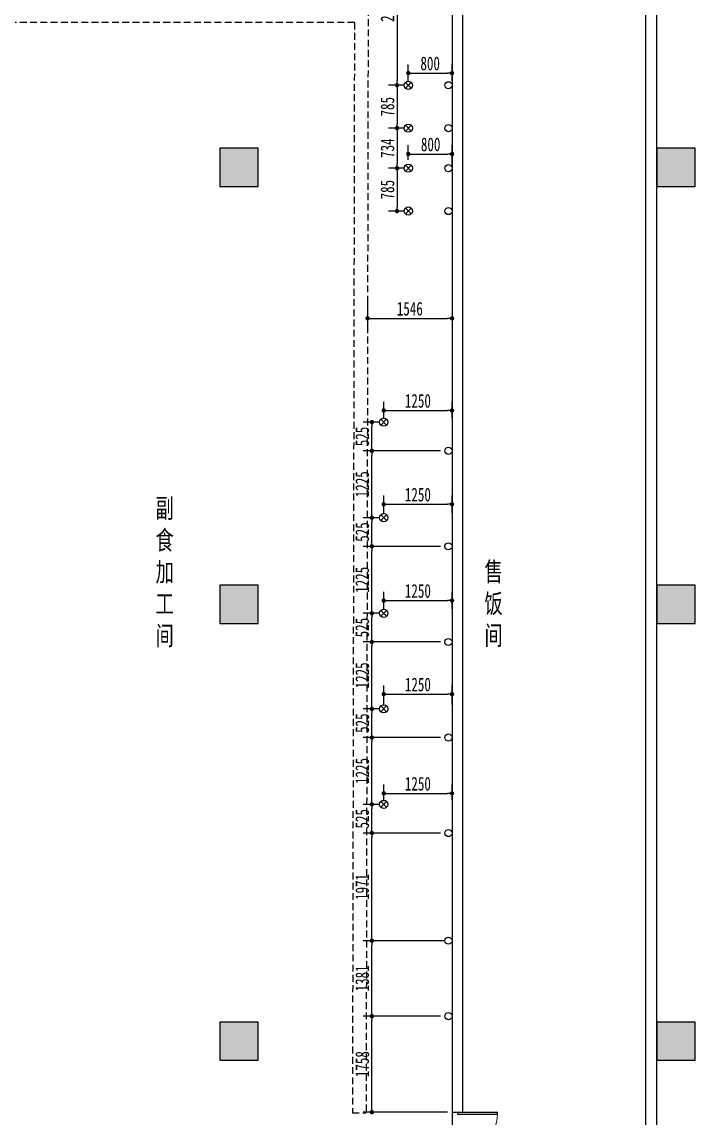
# Model space of a CAD drawing. Header units: inches. Extents: x -584 to 1446124, y -108140 to 99637.
# Drawn here: x 1343459 to 1355784, y -52084 to -32013 of the extents above; entities that cross this region are included whole.
import ezdxf

# ---------------------------------------------------------------- set-up
doc = ezdxf.new("R2010")
doc.units = ezdxf.units.IN
doc.header["$MEASUREMENT"] = 0
doc.linetypes.add('HIDDEN', pattern=[0.375, 0.25, -0.125])
for name, color, linetype in [('COLUMN', 6, 'Continuous'), ('WALL', 7, 'Continuous'), ('WINDOW', 3, 'Continuous'), ('供排水', 4, 'Continuous'), ('电位', 1, 'Continuous')]:
    doc.layers.add(name, color=color, linetype=linetype)
doc.styles.get("Standard").update_dxf_attribs({"font": '', "width": 0.7, "height": 250})
doc.styles.get('Standard').set_extended_font_data('NSimSun')
doc.dimstyles.new('电路', dxfattribs={"dimscale": 80, "dimtxt": 2.5, "dimasz": 1, "dimexe": 2, "dimexo": 1, "dimtad": 1, "dimdec": 0, "dimtxsty": 'Standard', "dimblk": 'DOT', "dimcen": 1, "dimclrd": 6, "dimclre": 6, "dimclrt": 6, "dimadec": 0, "dimazin": 0, "dimtfac": 1, "dimtdec": 0, "dimtmove": 0, "dimatfit": 3, "dimfxl": 0, "dimarcsym": 0})

# ---------------------------------------------------------------- blocks, each defined once
blk = doc.blocks.new('_FZH')
at = {"layer": 'WALL'}
blk.add_lwpolyline([(-0.5, -0.5), (0.5, -0.5), (0.5, 0.5), (-0.5, 0.5)], close=True, dxfattribs=at)
blk.add_solid([(-0.5, -0.5), (0.5, -0.5), (-0.5, 0.5), (0.5, 0.5)], dxfattribs=at)
blk = doc.blocks.new('$DorLib2D$00000002')
for p, q in [((-0.5, 0), (-0.5, 0.4875)), ((-0.475, 0.4875), (-0.5, 0.4875)), ((-0.475, 0), (-0.475, 0.4875)), ((0.475, 0), (0.475, 0.4875)), ((0.475, 0.4875), (0.5, 0.4875)), ((0.5, 0), (0.5, 0.4875)), ((-0.5, 0), (-0.475, 0)), ((0.5, 0), (0.475, 0))]:
    blk.add_line(p, q)
at = {"lineweight": 13}
for centre, start, end in [((-0.4875, 0), 0, 88.53072), ((0.4875, 0), 91.46928, 180)]:
    blk.add_arc(centre, 0.4875, start, end, dxfattribs=at)
blk = doc.blocks.new('A$C561D5FAB')
at = {"layer": '供排水', "color": 14}
for p, q in [((128, 22), (22, 128)), ((128, 128), (22, 22))]:
    blk.add_line(p, q, dxfattribs=at)
at = {"layer": '供排水'}
blk.add_circle((75, 75), 75, dxfattribs=at)
blk = doc.blocks.new('_DOT')
at = {"color": 0, "linetype": 'ByBlock'}
blk.add_line((-0.5, 0), (-1, 0), dxfattribs=at)
at = {"color": 0, "linetype": 'ByBlock', "const_width": 0.5}
blk.add_lwpolyline([(-0.25, 0, 1), (0.25, 0, 1)], format="xyb", close=True, dxfattribs=at)
blk = doc.blocks.new('*D614')
at = {"layer": 'Defpoints', "color": 0, "transparency": 16777216}
for p in [(1349866, -50218), (1351204, -50218), (1351334, -51976)]:
    blk.add_point(p, dxfattribs=at)
at = {"layer": '电位', "color": 6, "lineweight": -2, "transparency": 16777216}
for p, q in [((1351124, -50218), (1349706, -50218)), ((1349866, -51896), (1349866, -50298)), ((1351254, -51976), (1349706, -51976))]:
    blk.add_line(p, q, dxfattribs=at)
at = {"layer": '电位', "color": 6, "lineweight": -2, "transparency": 16777216, "xscale": 80, "yscale": 80, "zscale": 80}
for p, rotation in [((1349866, -50218), 90), ((1349866, -51976), 270)]:
    blk.add_blockref('_DOT', p, dxfattribs=dict(at, rotation=rotation))
at = {"layer": '电位', "color": 6, "transparency": 16777216, "insert": (1349691, -51097), "char_height": 250, "attachment_point": 5, "rotation": 90}
blk.add_mtext('1758', dxfattribs=at)
blk = doc.blocks.new('*D615')
at = {"layer": 'Defpoints', "color": 0, "transparency": 16777216}
for p in [(1349866, -48837), (1351204, -48837), (1351204, -50218)]:
    blk.add_point(p, dxfattribs=at)
at = {"layer": '电位', "color": 6, "lineweight": -2, "transparency": 16777216}
for p, q in [((1351124, -48837), (1349706, -48837)), ((1349866, -50138), (1349866, -48917)), ((1351124, -50218), (1349706, -50218))]:
    blk.add_line(p, q, dxfattribs=at)
at = {"layer": '电位', "color": 6, "lineweight": -2, "transparency": 16777216, "xscale": 80, "yscale": 80, "zscale": 80}
for p, rotation in [((1349866, -48837), 90), ((1349866, -50218), 270)]:
    blk.add_blockref('_DOT', p, dxfattribs=dict(at, rotation=rotation))
at = {"layer": '电位', "color": 6, "transparency": 16777216, "insert": (1349691, -49527), "char_height": 250, "attachment_point": 5, "rotation": 90}
blk.add_mtext('1381', dxfattribs=at)
blk = doc.blocks.new('*D616')
at = {"layer": 'Defpoints', "color": 0, "transparency": 16777216}
for p in [(1349866, -46866), (1351204, -46866), (1351269, -48837)]:
    blk.add_point(p, dxfattribs=at)
at = {"layer": '电位', "color": 6, "lineweight": -2, "transparency": 16777216}
for p, q in [((1351124, -46866), (1349706, -46866)), ((1349866, -48757), (1349866, -46946)), ((1351189, -48837), (1349706, -48837))]:
    blk.add_line(p, q, dxfattribs=at)
at = {"layer": '电位', "color": 6, "lineweight": -2, "transparency": 16777216, "xscale": 80, "yscale": 80, "zscale": 80}
for p, rotation in [((1349866, -46866), 90), ((1349866, -48837), 270)]:
    blk.add_blockref('_DOT', p, dxfattribs=dict(at, rotation=rotation))
at = {"layer": '电位', "color": 6, "transparency": 16777216, "insert": (1349691, -47852), "char_height": 250, "attachment_point": 5, "rotation": 90}
blk.add_mtext('1971', dxfattribs=at)
blk = doc.blocks.new('*D617')
at = {"layer": 'Defpoints', "color": 0, "transparency": 16777216}
for p in [(1349866, -46341), (1350084, -46341), (1351204, -46866)]:
    blk.add_point(p, dxfattribs=at)
at = {"layer": '电位', "color": 6, "lineweight": -2, "transparency": 16777216}
for p, q in [((1350004, -46341), (1349706, -46341)), ((1349866, -46786), (1349866, -46421)), ((1351124, -46866), (1349706, -46866))]:
    blk.add_line(p, q, dxfattribs=at)
at = {"layer": '电位', "color": 6, "lineweight": -2, "transparency": 16777216, "xscale": 80, "yscale": 80, "zscale": 80}
for p, rotation in [((1349866, -46341), 90), ((1349866, -46866), 270)]:
    blk.add_blockref('_DOT', p, dxfattribs=dict(at, rotation=rotation))
at = {"layer": '电位', "color": 6, "transparency": 16777216, "insert": (1349691, -46604), "char_height": 250, "attachment_point": 5, "rotation": 90}
blk.add_mtext('525', dxfattribs=at)
blk = doc.blocks.new('*D618')
at = {"layer": 'Defpoints', "color": 0, "transparency": 16777216}
for p in [(1349866, -45116), (1351204, -45116), (1350084, -46341)]:
    blk.add_point(p, dxfattribs=at)
at = {"layer": '电位', "color": 6, "lineweight": -2, "transparency": 16777216}
for p, q in [((1351124, -45116), (1349706, -45116)), ((1349866, -46261), (1349866, -45196)), ((1350004, -46341), (1349706, -46341))]:
    blk.add_line(p, q, dxfattribs=at)
at = {"layer": '电位', "color": 6, "lineweight": -2, "transparency": 16777216, "xscale": 80, "yscale": 80, "zscale": 80}
for p, rotation in [((1349866, -45116), 90), ((1349866, -46341), 270)]:
    blk.add_blockref('_DOT', p, dxfattribs=dict(at, rotation=rotation))
at = {"layer": '电位', "color": 6, "transparency": 16777216, "insert": (1349691, -45729), "char_height": 250, "attachment_point": 5, "rotation": 90}
blk.add_mtext('1225', dxfattribs=at)
blk = doc.blocks.new('*D619')
at = {"layer": 'Defpoints', "color": 0, "transparency": 16777216}
for p in [(1349866, -44591), (1350084, -44591), (1351204, -45116)]:
    blk.add_point(p, dxfattribs=at)
at = {"layer": '电位', "color": 6, "lineweight": -2, "transparency": 16777216}
for p, q in [((1350004, -44591), (1349706, -44591)), ((1349866, -45036), (1349866, -44671)), ((1351124, -45116), (1349706, -45116))]:
    blk.add_line(p, q, dxfattribs=at)
at = {"layer": '电位', "color": 6, "lineweight": -2, "transparency": 16777216, "xscale": 80, "yscale": 80, "zscale": 80}
for p, rotation in [((1349866, -44591), 90), ((1349866, -45116), 270)]:
    blk.add_blockref('_DOT', p, dxfattribs=dict(at, rotation=rotation))
at = {"layer": '电位', "color": 6, "transparency": 16777216, "insert": (1349691, -44854), "char_height": 250, "attachment_point": 5, "rotation": 90}
blk.add_mtext('525', dxfattribs=at)
blk = doc.blocks.new('*D620')
at = {"layer": 'Defpoints', "color": 0, "transparency": 16777216}
for p in [(1349866, -43366), (1351204, -43366), (1350084, -44591)]:
    blk.add_point(p, dxfattribs=at)
at = {"layer": '电位', "color": 6, "lineweight": -2, "transparency": 16777216}
for p, q in [((1351124, -43366), (1349706, -43366)), ((1349866, -44511), (1349866, -43446)), ((1350004, -44591), (1349706, -44591))]:
    blk.add_line(p, q, dxfattribs=at)
at = {"layer": '电位', "color": 6, "lineweight": -2, "transparency": 16777216, "xscale": 80, "yscale": 80, "zscale": 80}
for p, rotation in [((1349866, -43366), 90), ((1349866, -44591), 270)]:
    blk.add_blockref('_DOT', p, dxfattribs=dict(at, rotation=rotation))
at = {"layer": '电位', "color": 6, "transparency": 16777216, "insert": (1349691, -43979), "char_height": 250, "attachment_point": 5, "rotation": 90}
blk.add_mtext('1225', dxfattribs=at)
blk = doc.blocks.new('*D621')
at = {"layer": 'Defpoints', "color": 0, "transparency": 16777216}
for p in [(1349866, -42841), (1350084, -42841), (1351204, -43366)]:
    blk.add_point(p, dxfattribs=at)
at = {"layer": '电位', "color": 6, "lineweight": -2, "transparency": 16777216}
for p, q in [((1350004, -42841), (1349706, -42841)), ((1349866, -43286), (1349866, -42921)), ((1351124, -43366), (1349706, -43366))]:
    blk.add_line(p, q, dxfattribs=at)
at = {"layer": '电位', "color": 6, "lineweight": -2, "transparency": 16777216, "xscale": 80, "yscale": 80, "zscale": 80}
for p, rotation in [((1349866, -42841), 90), ((1349866, -43366), 270)]:
    blk.add_blockref('_DOT', p, dxfattribs=dict(at, rotation=rotation))
at = {"layer": '电位', "color": 6, "transparency": 16777216, "insert": (1349691, -43104), "char_height": 250, "attachment_point": 5, "rotation": 90}
blk.add_mtext('525', dxfattribs=at)
blk = doc.blocks.new('*D622')
at = {"layer": 'Defpoints', "color": 0, "transparency": 16777216}
for p in [(1349866, -41616), (1351204, -41616), (1350084, -42841)]:
    blk.add_point(p, dxfattribs=at)
at = {"layer": '电位', "color": 6, "lineweight": -2, "transparency": 16777216}
for p, q in [((1351124, -41616), (1349706, -41616)), ((1349866, -42761), (1349866, -41696)), ((1350004, -42841), (1349706, -42841))]:
    blk.add_line(p, q, dxfattribs=at)
at = {"layer": '电位', "color": 6, "lineweight": -2, "transparency": 16777216, "xscale": 80, "yscale": 80, "zscale": 80}
for p, rotation in [((1349866, -41616), 90), ((1349866, -42841), 270)]:
    blk.add_blockref('_DOT', p, dxfattribs=dict(at, rotation=rotation))
at = {"layer": '电位', "color": 6, "transparency": 16777216, "insert": (1349691, -42229), "char_height": 250, "attachment_point": 5, "rotation": 90}
blk.add_mtext('1225', dxfattribs=at)
blk = doc.blocks.new('*D623')
at = {"layer": 'Defpoints', "color": 0, "transparency": 16777216}
for p in [(1349866, -41091), (1350084, -41091), (1351204, -41616)]:
    blk.add_point(p, dxfattribs=at)
at = {"layer": '电位', "color": 6, "lineweight": -2, "transparency": 16777216}
for p, q in [((1350004, -41091), (1349706, -41091)), ((1349866, -41536), (1349866, -41171)), ((1351124, -41616), (1349706, -41616))]:
    blk.add_line(p, q, dxfattribs=at)
at = {"layer": '电位', "color": 6, "lineweight": -2, "transparency": 16777216, "xscale": 80, "yscale": 80, "zscale": 80}
for p, rotation in [((1349866, -41091), 90), ((1349866, -41616), 270)]:
    blk.add_blockref('_DOT', p, dxfattribs=dict(at, rotation=rotation))
at = {"layer": '电位', "color": 6, "transparency": 16777216, "insert": (1349691, -41354), "char_height": 250, "attachment_point": 5, "rotation": 90}
blk.add_mtext('525', dxfattribs=at)
blk = doc.blocks.new('*D624')
at = {"layer": 'Defpoints', "color": 0, "transparency": 16777216}
for p in [(1349866, -39867), (1351204, -39867), (1350084, -41091)]:
    blk.add_point(p, dxfattribs=at)
at = {"layer": '电位', "color": 6, "lineweight": -2, "transparency": 16777216}
for p, q in [((1351124, -39867), (1349706, -39867)), ((1349866, -41011), (1349866, -39947)), ((1350004, -41091), (1349706, -41091))]:
    blk.add_line(p, q, dxfattribs=at)
at = {"layer": '电位', "color": 6, "lineweight": -2, "transparency": 16777216, "xscale": 80, "yscale": 80, "zscale": 80}
for p, rotation in [((1349866, -39867), 90), ((1349866, -41091), 270)]:
    blk.add_blockref('_DOT', p, dxfattribs=dict(at, rotation=rotation))
at = {"layer": '电位', "color": 6, "transparency": 16777216, "insert": (1349691, -40479), "char_height": 250, "attachment_point": 5, "rotation": 90}
blk.add_mtext('1225', dxfattribs=at)
blk = doc.blocks.new('*D625')
at = {"layer": 'Defpoints', "color": 0, "transparency": 16777216}
for p in [(1349866, -39341), (1350084, -39341), (1351204, -39867)]:
    blk.add_point(p, dxfattribs=at)
at = {"layer": '电位', "color": 6, "lineweight": -2, "transparency": 16777216}
for p, q in [((1350004, -39341), (1349706, -39341)), ((1349866, -39787), (1349866, -39421)), ((1351124, -39867), (1349706, -39867))]:
    blk.add_line(p, q, dxfattribs=at)
at = {"layer": '电位', "color": 6, "lineweight": -2, "transparency": 16777216, "xscale": 80, "yscale": 80, "zscale": 80}
for p, rotation in [((1349866, -39341), 90), ((1349866, -39867), 270)]:
    blk.add_blockref('_DOT', p, dxfattribs=dict(at, rotation=rotation))
at = {"layer": '电位', "color": 6, "transparency": 16777216, "insert": (1349691, -39604), "char_height": 250, "attachment_point": 5, "rotation": 90}
blk.add_mtext('525', dxfattribs=at)
blk = doc.blocks.new('*D626')
at = {"layer": 'Defpoints', "color": 0, "transparency": 16777216}
for p in [(1351334, -30376), (1350328, -33173), (1350534, -33173)]:
    blk.add_point(p, dxfattribs=at)
at = {"layer": '电位', "color": 6, "lineweight": -2, "transparency": 16777216}
for p, q in [((1351254, -30376), (1350168, -30376)), ((1350328, -30456), (1350328, -33093)), ((1350454, -33173), (1350168, -33173))]:
    blk.add_line(p, q, dxfattribs=at)
at = {"layer": '电位', "color": 6, "lineweight": -2, "transparency": 16777216, "xscale": 80, "yscale": 80, "zscale": 80}
for p, rotation in [((1350328, -30376), 90), ((1350328, -33173), 270)]:
    blk.add_blockref('_DOT', p, dxfattribs=dict(at, rotation=rotation))
at = {"layer": '电位', "color": 6, "transparency": 16777216, "insert": (1350153, -31775), "char_height": 250, "attachment_point": 5, "rotation": 90}
blk.add_mtext('2797', dxfattribs=at)
blk = doc.blocks.new('*D627')
at = {"layer": 'Defpoints', "color": 0, "transparency": 16777216}
for p in [(1350534, -33173), (1350328, -33958), (1350534, -33958)]:
    blk.add_point(p, dxfattribs=at)
at = {"layer": '电位', "color": 6, "lineweight": -2, "transparency": 16777216}
for p, q in [((1350454, -33173), (1350168, -33173)), ((1350328, -33253), (1350328, -33878)), ((1350454, -33958), (1350168, -33958))]:
    blk.add_line(p, q, dxfattribs=at)
at = {"layer": '电位', "color": 6, "lineweight": -2, "transparency": 16777216, "xscale": 80, "yscale": 80, "zscale": 80}
for p, rotation in [((1350328, -33173), 90), ((1350328, -33958), 270)]:
    blk.add_blockref('_DOT', p, dxfattribs=dict(at, rotation=rotation))
at = {"layer": '电位', "color": 6, "transparency": 16777216, "insert": (1350153, -33566), "char_height": 250, "attachment_point": 5, "rotation": 90}
blk.add_mtext('785', dxfattribs=at)
blk = doc.blocks.new('*D628')
at = {"layer": 'Defpoints', "color": 0, "transparency": 16777216}
for p in [(1350534, -33958), (1350328, -34692), (1350534, -34692)]:
    blk.add_point(p, dxfattribs=at)
at = {"layer": '电位', "color": 6, "lineweight": -2, "transparency": 16777216}
for p, q in [((1350454, -33958), (1350168, -33958)), ((1350328, -34038), (1350328, -34612)), ((1350454, -34692), (1350168, -34692))]:
    blk.add_line(p, q, dxfattribs=at)
at = {"layer": '电位', "color": 6, "lineweight": -2, "transparency": 16777216, "xscale": 80, "yscale": 80, "zscale": 80}
for p, rotation in [((1350328, -33958), 90), ((1350328, -34692), 270)]:
    blk.add_blockref('_DOT', p, dxfattribs=dict(at, rotation=rotation))
at = {"layer": '电位', "color": 6, "transparency": 16777216, "insert": (1350153, -34325), "char_height": 250, "attachment_point": 5, "rotation": 90}
blk.add_mtext('734', dxfattribs=at)
blk = doc.blocks.new('*D629')
at = {"layer": 'Defpoints', "color": 0, "transparency": 16777216}
for p in [(1350534, -34692), (1350328, -35477), (1350534, -35477)]:
    blk.add_point(p, dxfattribs=at)
at = {"layer": '电位', "color": 6, "lineweight": -2, "transparency": 16777216}
for p, q in [((1350454, -34692), (1350168, -34692)), ((1350328, -34772), (1350328, -35397)), ((1350454, -35477), (1350168, -35477))]:
    blk.add_line(p, q, dxfattribs=at)
at = {"layer": '电位', "color": 6, "lineweight": -2, "transparency": 16777216, "xscale": 80, "yscale": 80, "zscale": 80}
for p, rotation in [((1350328, -34692), 90), ((1350328, -35477), 270)]:
    blk.add_blockref('_DOT', p, dxfattribs=dict(at, rotation=rotation))
at = {"layer": '电位', "color": 6, "transparency": 16777216, "insert": (1350153, -35085), "char_height": 250, "attachment_point": 5, "rotation": 90}
blk.add_mtext('785', dxfattribs=at)
blk = doc.blocks.new('*D630')
at = {"layer": 'Defpoints', "color": 0, "transparency": 16777216}
for p in [(1351334, -32950), (1350534, -33173), (1351334, -33173)]:
    blk.add_point(p, dxfattribs=at)
at = {"layer": '电位', "color": 6, "lineweight": -2, "transparency": 16777216}
for p, q in [((1350534, -33093), (1350534, -32790)), ((1351334, -33093), (1351334, -32790)), ((1350614, -32950), (1351254, -32950))]:
    blk.add_line(p, q, dxfattribs=at)
at = {"layer": '电位', "color": 6, "lineweight": -2, "transparency": 16777216, "xscale": 80, "yscale": 80, "zscale": 80, "rotation": 180}
blk.add_blockref('_DOT', (1350534, -32950), dxfattribs=at)
at = {"layer": '电位', "color": 6, "lineweight": -2, "transparency": 16777216, "xscale": 80, "yscale": 80, "zscale": 80}
blk.add_blockref('_DOT', (1351334, -32950), dxfattribs=at)
at = {"layer": '电位', "color": 6, "transparency": 16777216, "insert": (1350934, -32775), "char_height": 250, "attachment_point": 5}
blk.add_mtext('800', dxfattribs=at)
blk = doc.blocks.new('*D631')
at = {"layer": 'Defpoints', "color": 0, "transparency": 16777216}
for p in [(1351334, -34432), (1350534, -34617), (1351334, -34742)]:
    blk.add_point(p, dxfattribs=at)
at = {"layer": '电位', "color": 6, "lineweight": -2, "transparency": 16777216}
for p, q in [((1350534, -34537), (1350534, -34272)), ((1351334, -34662), (1351334, -34272)), ((1350614, -34432), (1351254, -34432))]:
    blk.add_line(p, q, dxfattribs=at)
at = {"layer": '电位', "color": 6, "lineweight": -2, "transparency": 16777216, "xscale": 80, "yscale": 80, "zscale": 80, "rotation": 180}
blk.add_blockref('_DOT', (1350534, -34432), dxfattribs=at)
at = {"layer": '电位', "color": 6, "lineweight": -2, "transparency": 16777216, "xscale": 80, "yscale": 80, "zscale": 80}
blk.add_blockref('_DOT', (1351334, -34432), dxfattribs=at)
at = {"layer": '电位', "color": 6, "transparency": 16777216, "insert": (1350943, -34257), "char_height": 250, "attachment_point": 5}
blk.add_mtext('800', dxfattribs=at)
blk = doc.blocks.new('*D632')
at = {"layer": 'Defpoints', "color": 0, "transparency": 16777216}
for p in [(1349788, -37037), (1351334, -37037), (1351334, -37441)]:
    blk.add_point(p, dxfattribs=at)
at = {"layer": '电位', "color": 6, "lineweight": -2, "transparency": 16777216}
for p, q in [((1349788, -37117), (1349788, -37601)), ((1351334, -37117), (1351334, -37601)), ((1349868, -37441), (1351254, -37441))]:
    blk.add_line(p, q, dxfattribs=at)
at = {"layer": '电位', "color": 6, "lineweight": -2, "transparency": 16777216, "xscale": 80, "yscale": 80, "zscale": 80, "rotation": 180}
blk.add_blockref('_DOT', (1349788, -37441), dxfattribs=at)
at = {"layer": '电位', "color": 6, "lineweight": -2, "transparency": 16777216, "xscale": 80, "yscale": 80, "zscale": 80}
blk.add_blockref('_DOT', (1351334, -37441), dxfattribs=at)
at = {"layer": '电位', "color": 6, "transparency": 16777216, "insert": (1350561, -37266), "char_height": 250, "attachment_point": 5}
blk.add_mtext('1546', dxfattribs=at)
blk = doc.blocks.new('*D633')
at = {"layer": 'Defpoints', "color": 0, "transparency": 16777216}
for p in [(1351334, -39128), (1350084, -39341), (1351334, -39341)]:
    blk.add_point(p, dxfattribs=at)
at = {"layer": '电位', "color": 6, "lineweight": -2, "transparency": 16777216}
for p, q in [((1350084, -39261), (1350084, -38968)), ((1350164, -39128), (1351254, -39128)), ((1351334, -39261), (1351334, -38968))]:
    blk.add_line(p, q, dxfattribs=at)
at = {"layer": '电位', "color": 6, "lineweight": -2, "transparency": 16777216, "xscale": 80, "yscale": 80, "zscale": 80, "rotation": 180}
blk.add_blockref('_DOT', (1350084, -39128), dxfattribs=at)
at = {"layer": '电位', "color": 6, "lineweight": -2, "transparency": 16777216, "xscale": 80, "yscale": 80, "zscale": 80}
blk.add_blockref('_DOT', (1351334, -39128), dxfattribs=at)
at = {"layer": '电位', "color": 6, "transparency": 16777216, "insert": (1350709, -38953), "char_height": 250, "attachment_point": 5}
blk.add_mtext('1250', dxfattribs=at)
blk = doc.blocks.new('*D634')
at = {"layer": 'Defpoints', "color": 0, "transparency": 16777216}
for p in [(1351334, -40845), (1350084, -41091), (1351334, -41091)]:
    blk.add_point(p, dxfattribs=at)
at = {"layer": '电位', "color": 6, "lineweight": -2, "transparency": 16777216}
for p, q in [((1350084, -41011), (1350084, -40685)), ((1351334, -41011), (1351334, -40685)), ((1350164, -40845), (1351254, -40845))]:
    blk.add_line(p, q, dxfattribs=at)
at = {"layer": '电位', "color": 6, "lineweight": -2, "transparency": 16777216, "xscale": 80, "yscale": 80, "zscale": 80, "rotation": 180}
blk.add_blockref('_DOT', (1350084, -40845), dxfattribs=at)
at = {"layer": '电位', "color": 6, "lineweight": -2, "transparency": 16777216, "xscale": 80, "yscale": 80, "zscale": 80}
blk.add_blockref('_DOT', (1351334, -40845), dxfattribs=at)
at = {"layer": '电位', "color": 6, "transparency": 16777216, "insert": (1350709, -40670), "char_height": 250, "attachment_point": 5}
blk.add_mtext('1250', dxfattribs=at)
blk = doc.blocks.new('*D635')
at = {"layer": 'Defpoints', "color": 0, "transparency": 16777216}
for p in [(1351334, -42608), (1350084, -42841), (1351334, -42841)]:
    blk.add_point(p, dxfattribs=at)
at = {"layer": '电位', "color": 6, "lineweight": -2, "transparency": 16777216}
for p, q in [((1350084, -42761), (1350084, -42448)), ((1351334, -42761), (1351334, -42448)), ((1350164, -42608), (1351254, -42608))]:
    blk.add_line(p, q, dxfattribs=at)
at = {"layer": '电位', "color": 6, "lineweight": -2, "transparency": 16777216, "xscale": 80, "yscale": 80, "zscale": 80, "rotation": 180}
blk.add_blockref('_DOT', (1350084, -42608), dxfattribs=at)
at = {"layer": '电位', "color": 6, "lineweight": -2, "transparency": 16777216, "xscale": 80, "yscale": 80, "zscale": 80}
blk.add_blockref('_DOT', (1351334, -42608), dxfattribs=at)
at = {"layer": '电位', "color": 6, "transparency": 16777216, "insert": (1350709, -42433), "char_height": 250, "attachment_point": 5}
blk.add_mtext('1250', dxfattribs=at)
blk = doc.blocks.new('*D636')
at = {"layer": 'Defpoints', "color": 0, "transparency": 16777216}
for p in [(1351334, -44322), (1350084, -44591), (1351334, -44591)]:
    blk.add_point(p, dxfattribs=at)
at = {"layer": '电位', "color": 6, "lineweight": -2, "transparency": 16777216}
for p, q in [((1350084, -44511), (1350084, -44162)), ((1350164, -44322), (1351254, -44322)), ((1351334, -44511), (1351334, -44162))]:
    blk.add_line(p, q, dxfattribs=at)
at = {"layer": '电位', "color": 6, "lineweight": -2, "transparency": 16777216, "xscale": 80, "yscale": 80, "zscale": 80, "rotation": 180}
blk.add_blockref('_DOT', (1350084, -44322), dxfattribs=at)
at = {"layer": '电位', "color": 6, "lineweight": -2, "transparency": 16777216, "xscale": 80, "yscale": 80, "zscale": 80}
blk.add_blockref('_DOT', (1351334, -44322), dxfattribs=at)
at = {"layer": '电位', "color": 6, "transparency": 16777216, "insert": (1350709, -44147), "char_height": 250, "attachment_point": 5}
blk.add_mtext('1250', dxfattribs=at)
blk = doc.blocks.new('*D637')
at = {"layer": 'Defpoints', "color": 0, "transparency": 16777216}
for p in [(1351334, -46139), (1350084, -46341), (1351334, -46341)]:
    blk.add_point(p, dxfattribs=at)
at = {"layer": '电位', "color": 6, "lineweight": -2, "transparency": 16777216}
for p, q in [((1350084, -46261), (1350084, -45979)), ((1350164, -46139), (1351254, -46139)), ((1351334, -46261), (1351334, -45979))]:
    blk.add_line(p, q, dxfattribs=at)
at = {"layer": '电位', "color": 6, "lineweight": -2, "transparency": 16777216, "xscale": 80, "yscale": 80, "zscale": 80, "rotation": 180}
blk.add_blockref('_DOT', (1350084, -46139), dxfattribs=at)
at = {"layer": '电位', "color": 6, "lineweight": -2, "transparency": 16777216, "xscale": 80, "yscale": 80, "zscale": 80}
blk.add_blockref('_DOT', (1351334, -46139), dxfattribs=at)
at = {"layer": '电位', "color": 6, "transparency": 16777216, "insert": (1350709, -45964), "char_height": 250, "attachment_point": 5}
blk.add_mtext('1250', dxfattribs=at)

msp = doc.modelspace()

# ---------------------------------------------------------------- linework, layer by layer
at = {"layer": 'WALL', "color": 3}
for p, q in [((1355084.2, -54875.6), (1355084.2, -28576.2)), ((1354884.2, -54376.1), (1354884.2, -28776.2))]:
    msp.add_line(p, q, dxfattribs=at)
at = {"layer": 'WALL'}
for p, q in [((1351534.2, -51976.2), (1351534.2, -30276.2)), ((1351334.2, -30376.2), (1351334.2, -51976.2)), ((1351334.2, -51976.2), (1351534.2, -51976.2))]:
    msp.add_line(p, q, dxfattribs=at)
at = {"layer": 'WINDOW'}
msp.add_line((1351334.2, -51976.2), (1351334.2, -53476.2), dxfattribs=at)
at = {"layer": '供排水', "linetype": 'HIDDEN', "ltscale": 500}
for p, q in [((1349797.7, -31776.2), (1349760.8, -51989.8)), ((1349547.3, -32026.2), (1340834.2, -32026.2)), ((1349547.3, -32026.2), (1349510.8, -51989.3)), ((1349510.8, -51989.3), (1349760.8, -51989.8))]:
    msp.add_line(p, q, dxfattribs=at)
at = {"layer": '供排水'}
for centre in [(1351269, -33173.2), (1351269, -33958.2), (1351269, -34692.2), (1351269, -35477.1), (1351269, -39866.4), (1351269, -41616.4), (1351269, -43366.4), (1351269, -45116.4), (1351269, -46866.4), (1351269, -48836.9), (1351269, -50217.8)]:
    msp.add_circle(centre, 65.2, dxfattribs=at)

# ---------------------------------------------------------------- block references
at = {"layer": 'COLUMN', "xscale": 700, "yscale": 700, "zscale": 700}
for p in [(1347434.2, -34676.2), (1355434.2, -34676.2), (1347434.2, -42676.2), (1355434.2, -42676.2), (1347434.2, -50676.2), (1355434.2, -50676.2)]:
    msp.add_blockref('_FZH', p, dxfattribs=at)
at = {"layer": 'WINDOW', "xscale": 1500, "yscale": 1500, "zscale": 1500, "rotation": 269.9999999996531}
msp.add_blockref('$DorLib2D$00000002', (1351434.2, -52726.2), dxfattribs=at)
at = {"layer": '电位'}
for p in [(1350459.3, -33248.2), (1350459.3, -34033.2), (1350459.3, -34767.2), (1350459.3, -35552.1), (1350009.2, -39416.4), (1350009.2, -41166.4), (1350009.2, -42916.4), (1350009.2, -44666.4), (1350009.2, -46416.4)]:
    msp.add_blockref('A$C561D5FAB', p, dxfattribs=at)

# ---------------------------------------------------------------- texts
at = {"layer": 'WALL', "char_height": 350, "attachment_point": 1}
for s, insert, width in [('{\\C0;副食加工间}', (1345905.6, -40743), 350), ('{\\C0;售饭间}', (1351928.1, -41903.6), 404.548)]:
    msp.add_mtext(s, dxfattribs=dict(at, insert=insert, width=width))

# ---------------------------------------------------------------- dimensions: what is measured, and where the dimension line sits
at = {"layer": '电位', "color": 1}
for base, p1, p2, override, picture, middle in [((1350327.9, -33173.2), (1351334.2, -30376.2), (1350534.3, -33173.2), {"dimfxl": 6, "dimfxlon": 1}, '*D626', (1350152.9, -31774.7)), ((1350327.9, -33958.2), (1350534.3, -33173.2), (1350534.3, -33958.2), {"dimtmove": 1, "dimfxl": 6, "dimfxlon": 1}, '*D627', (1350152.9, -33565.7)), ((1350327.9, -34692.2), (1350534.3, -33958.2), (1350534.3, -34692.2), {"dimtmove": 1, "dimfxl": 6, "dimfxlon": 1}, '*D628', (1350152.9, -34325.2)), ((1350327.9, -35477.1), (1350534.3, -34692.2), (1350534.3, -35477.1), {"dimtmove": 1, "dimfxl": 6, "dimfxlon": 1}, '*D629', (1350152.9, -35084.7)), ((1349866.4, -39341.4), (1351203.8, -39866.5), (1350084.2, -39341.4), {"dimtmove": 1, "dimfxl": 6, "dimfxlon": 1}, '*D625', (1349691.4, -39603.9)), ((1349866.4, -39866.5), (1350084.2, -41091.4), (1351203.8, -39866.5), {"dimtmove": 1, "dimfxl": 6, "dimfxlon": 1}, '*D624', (1349691.4, -40478.9)), ((1349866.4, -41091.4), (1351203.8, -41616.4), (1350084.2, -41091.4), {"dimtmove": 1, "dimfxl": 6, "dimfxlon": 1}, '*D623', (1349691.4, -41353.9)), ((1349866.4, -41616.4), (1350084.2, -42841.4), (1351203.8, -41616.4), {"dimtmove": 1, "dimfxl": 6, "dimfxlon": 1}, '*D622', (1349691.4, -42228.9)), ((1349866.4, -42841.4), (1351203.8, -43366.4), (1350084.2, -42841.4), {"dimtmove": 1, "dimfxl": 6, "dimfxlon": 1}, '*D621', (1349691.4, -43103.9)), ((1349866.4, -43366.4), (1350084.2, -44591.4), (1351203.8, -43366.4), {"dimtmove": 1, "dimfxl": 6, "dimfxlon": 1}, '*D620', (1349691.4, -43978.9)), ((1349866.4, -44591.4), (1351203.8, -45116.4), (1350084.2, -44591.4), {"dimtmove": 1, "dimfxl": 6, "dimfxlon": 1}, '*D619', (1349691.4, -44853.9)), ((1349866.4, -45116.4), (1350084.2, -46341.4), (1351203.8, -45116.4), {"dimtmove": 1, "dimfxl": 6, "dimfxlon": 1}, '*D618', (1349691.4, -45728.9)), ((1349866.4, -46341.4), (1351203.8, -46866.4), (1350084.2, -46341.4), {"dimtmove": 1, "dimfxl": 6, "dimfxlon": 1}, '*D617', (1349691.4, -46603.9)), ((1349866.4247, -46866.375), (1351268.9976, -48836.9419), (1351203.8162, -46866.375), {"dimtmove": 1, "dimfxl": 6, "dimfxlon": 1}, '*D616', (1349691.4247, -47851.6585)), ((1349866.4, -48836.9), (1351203.8, -50217.8), (1351203.8, -48836.9), {"dimtmove": 1, "dimfxl": 6, "dimfxlon": 1}, '*D615', (1349691.4, -49527.4)), ((1349866.4, -50217.8), (1351334.2, -51976.2), (1351203.8, -50217.8), {"dimfxl": 6, "dimfxlon": 1}, '*D614', (1349691.4, -51097))]:
    dim = msp.add_linear_dim(base=base, p1=p1, p2=p2, angle=90, dimstyle='电路', override=override, dxfattribs=at)
    dim.commit()
    dim.dimension.update_dxf_attribs({"geometry": picture, "text_midpoint": middle})
for base, p1, p2, picture, middle in [((1351334.2, -32949.8), (1350534.3, -33173.2), (1351334.2, -33173.2), '*D630', (1350934.2, -32774.8)), ((1351334.2, -37440.9), (1349788.1, -37036.6), (1351334.2, -37036.6), '*D632', (1350561.2, -37265.9)), ((1351334.2, -39127.6), (1350084.2, -39341.4), (1351334.2, -39341.4), '*D633', (1350709.2, -38952.6)), ((1351334.2, -40845), (1350084.2, -41091.4), (1351334.2, -41091.4), '*D634', (1350709.2, -40670)), ((1351334.2, -42608.1), (1350084.2, -42841.4), (1351334.2, -42841.4), '*D635', (1350709.2, -42433.1)), ((1351334.2, -44322.1), (1350084.2, -44591.4), (1351334.2, -44591.4), '*D636', (1350709.2, -44147.1)), ((1351334.2, -46139.4), (1350084.2, -46341.4), (1351334.2, -46341.4), '*D637', (1350709.2, -45964.4))]:
    dim = msp.add_linear_dim(base=base, p1=p1, p2=p2, dimstyle='电路', override={"dimfxl": 6, "dimfxlon": 1}, dxfattribs=at)
    dim.commit()
    dim.dimension.update_dxf_attribs({"geometry": picture, "text_midpoint": middle})
dim = msp.add_linear_dim(base=(1351334.2, -34432.5), p1=(1350534.3, -34617.2), p2=(1351334.2, -34742.2), dimstyle='电路', override={"dimfxl": 6, "dimfxlon": 1}, dxfattribs=at)
dim.commit()
dim.dimension.update_dxf_attribs({"geometry": '*D631', "text_midpoint": (1350943.2, -34432.5), "dimtype": 160})

doc.saveas('drawing.dxf')
